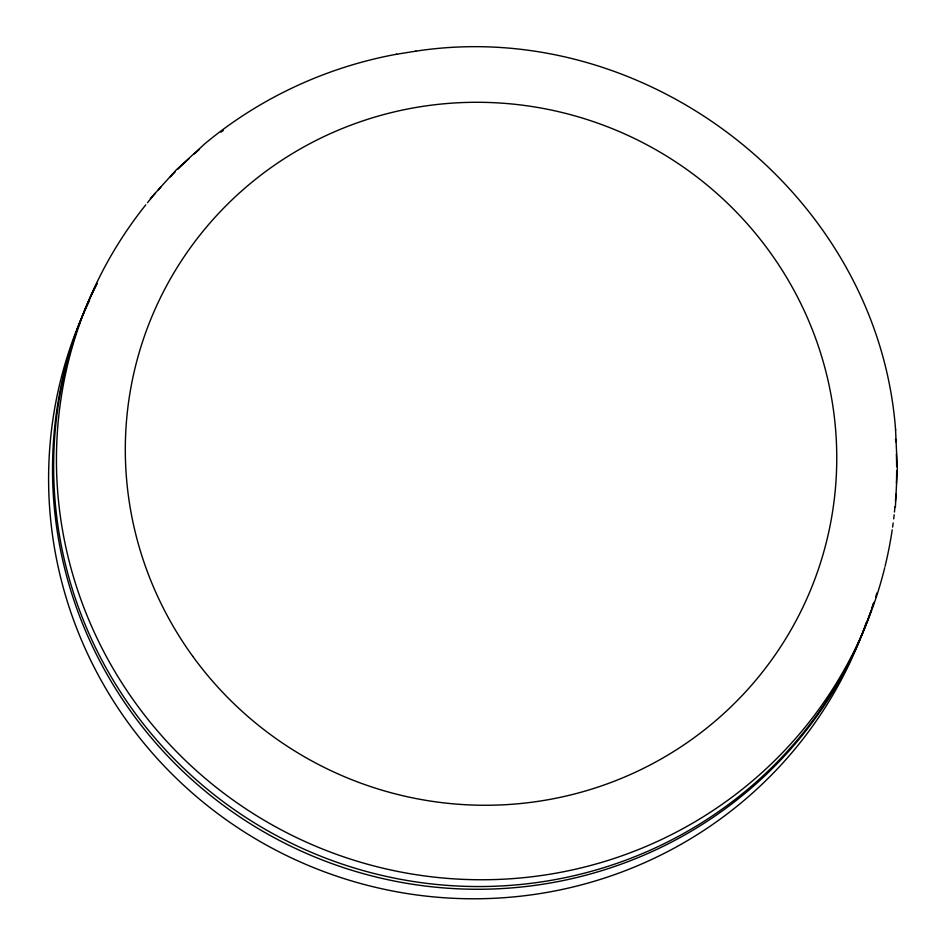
<?xml version="1.0" encoding="UTF-8"?>
<svg xmlns="http://www.w3.org/2000/svg" width="946" height="946" viewBox="0 0 946 946"><rect width="100%" height="100%" fill="white"/><g stroke="black" fill="none" stroke-linecap="round" stroke-linejoin="round"><path stroke-width="1.42" d="M895.389 507.162L897.316 468.637L895.555 429.484M150.308 198.565L176.193 169.961L205.116 143.52C259.831 98.017 326.394 67.119 396.362 54.277L396.67 54.218M415.601 51.202L415.897 51.155C647.703 15.644 878.042 195.266 895.614 430.052M396.362 54.277L415.897 51.155M884.747 567.647A421.136 414.088 22.4 0 1 293.201 835.957A421.136 414.088 22.4 0 1 145.79 204.833M147.517 202.681A421.136 414.088 22.4 0 1 155.487 193.161M158.207 190.051A421.136 414.088 22.4 0 1 160.95 186.953M170.339 176.855A421.136 414.088 22.4 0 1 175.164 171.924M178.096 169.003A421.136 414.088 22.4 0 1 189.105 158.55M194.237 153.926A421.136 414.088 22.4 0 1 199.452 149.397M221.045 132.144A421.136 414.088 22.4 0 1 223.268 130.501M895.531 439.027A421.136 414.088 22.4 0 1 895.72 441.782M896.382 454.198A421.136 414.088 22.4 0 1 896.654 466.615M896.666 470.753A421.136 414.088 22.4 0 1 896.441 483.17M895.933 494.19A421.136 414.088 22.4 0 1 895.46 501.061M894.999 506.559A421.136 414.088 22.4 0 1 894.455 512.046M894.171 514.79A421.136 414.088 22.4 0 1 893.686 518.893M893.166 522.996A421.136 414.088 22.4 0 1 892.61 527.099M892.208 529.819A421.136 414.088 22.4 0 1 885.066 566.311M871.384 610.075A421.136 414.088 22.4 0 1 312.688 852.914A421.136 414.088 22.4 0 1 96.977 283.386M876.871 593.036A421.136 414.088 22.4 0 1 875.677 596.985M874.009 602.247A421.136 414.088 22.4 0 1 871.834 608.775M866.347 622.302A421.136 414.088 22.4 0 1 310.229 866.229A421.136 414.088 22.4 0 1 89.503 300.556M871.16 610.182A421.136 414.088 22.4 0 1 311.577 855.633A421.136 414.088 22.4 0 1 97.107 283.646M873.312 603.654A421.136 414.088 22.4 0 1 872.035 607.58M192.653 656.169A356.595 350.623 22.4 0 0 805.602 601.443A356.595 350.623 22.4 0 0 444.845 103.705A356.595 350.623 22.4 0 0 192.653 656.169"/></g></svg>
